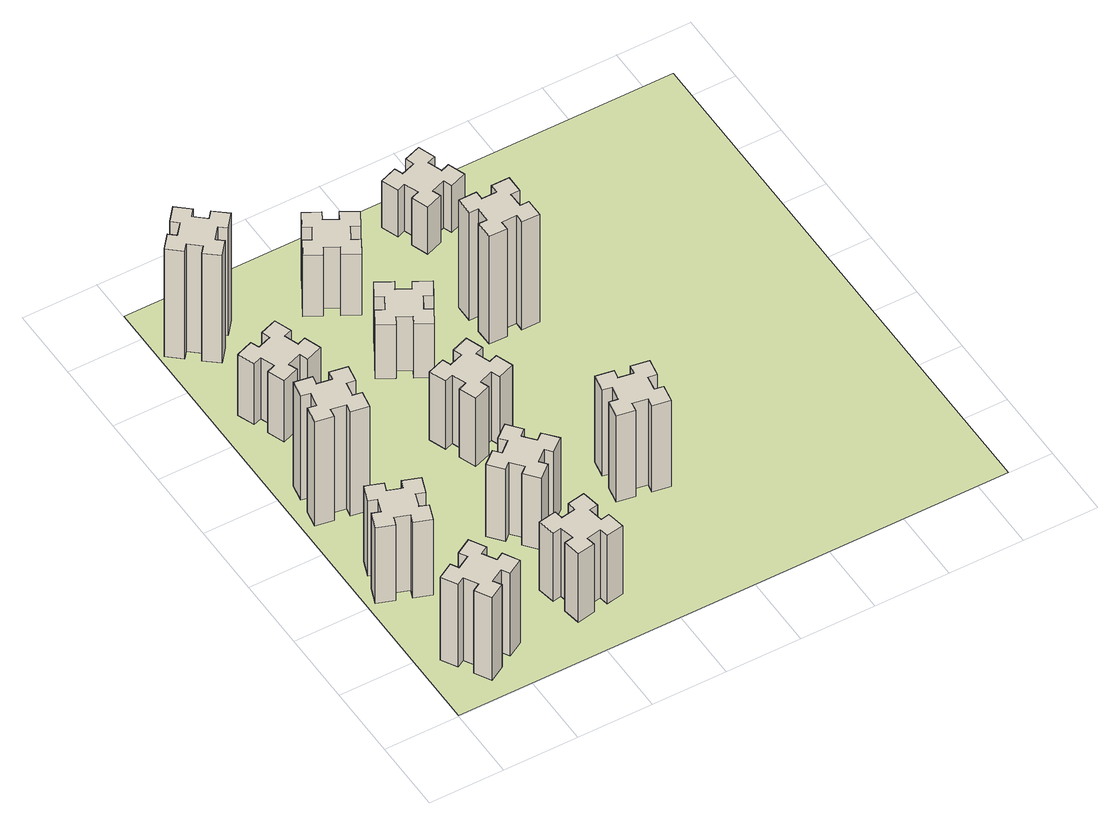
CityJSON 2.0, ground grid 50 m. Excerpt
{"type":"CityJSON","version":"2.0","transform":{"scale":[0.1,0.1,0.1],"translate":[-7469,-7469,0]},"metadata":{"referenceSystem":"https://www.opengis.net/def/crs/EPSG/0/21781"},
"CityObjects":{
"building1":{"type":"Building","attributes":{"class":"1000","function":"1000","usage":"1000","yearOfConstruction":2016,"roofType":"1000","measuredHeight":69,"storeysAboveGround":30,"storeysBelowGround":0},"geometry":[{"type":"Solid","lod":"1","boundaries":[[[[0,1,2,3,4,5,6,7,8,9,10,11,12,13,14,15,16,17,18,19]],[[17,16,20,21]],[[16,15,22,20]],[[15,14,23,22]],[[14,13,24,23]],[[13,12,25,24]],[[12,11,26,25]],[[11,10,27,26]],[[10,9,28,27]],[[9,8,29,28]],[[8,7,30,29]],[[7,6,31,30]],[[6,5,32,31]],[[5,4,33,32]],[[4,3,34,33]],[[3,2,35,34]],[[2,1,36,35]],[[1,0,37,36]],[[0,19,38,37]],[[19,18,39,38]],[[18,17,21,39]],[[24,25,26,27,28,29,30,31,32,33,34,35,36,37,38,39,21,20,22,23]]]]}]},
"building2":{"type":"Building","attributes":{"class":"1000","function":"1000","usage":"1000","yearOfConstruction":2016,"roofType":"1000","measuredHeight":63,"storeysAboveGround":30,"storeysBelowGround":0},"geometry":[{"type":"Solid","lod":"1","boundaries":[[[[40,41,42,43,44,45,46,47,48,49,50,51,52,53,54,55,56,57,58,59]],[[57,56,60,61]],[[56,55,62,60]],[[55,54,63,62]],[[54,53,64,63]],[[53,52,65,64]],[[52,51,66,65]],[[51,50,67,66]],[[50,49,68,67]],[[49,48,69,68]],[[48,47,70,69]],[[47,46,71,70]],[[46,45,72,71]],[[45,44,73,72]],[[44,43,74,73]],[[43,42,75,74]],[[42,41,76,75]],[[41,40,77,76]],[[40,59,78,77]],[[59,58,79,78]],[[58,57,61,79]],[[64,65,66,67,68,69,70,71,72,73,74,75,76,77,78,79,61,60,62,63]]]]}]},
"building3":{"type":"Building","attributes":{"class":"1000","function":"1000","usage":"1000","yearOfConstruction":2016,"roofType":"1000","measuredHeight":87,"storeysAboveGround":30,"storeysBelowGround":0},"geometry":[{"type":"Solid","lod":"1","boundaries":[[[[80,81,82,83,84,85,86,87,88,89,90,91,92,93,94,95,96,97,98,99]],[[97,96,100,101]],[[96,95,102,100]],[[95,94,103,102]],[[94,93,104,103]],[[93,92,105,104]],[[92,91,106,105]],[[91,90,107,106]],[[90,89,108,107]],[[89,88,109,108]],[[88,87,110,109]],[[87,86,111,110]],[[86,85,112,111]],[[85,84,113,112]],[[84,83,114,113]],[[83,82,115,114]],[[82,81,116,115]],[[81,80,117,116]],[[80,99,118,117]],[[99,98,119,118]],[[98,97,101,119]],[[104,105,106,107,108,109,110,111,112,113,114,115,116,117,118,119,101,100,102,103]]]]}]},
"building4":{"type":"Building","attributes":{"class":"1000","function":"1000","usage":"1000","yearOfConstruction":2016,"roofType":"1000","measuredHeight":51,"storeysAboveGround":30,"storeysBelowGround":0},"geometry":[{"type":"Solid","lod":"1","boundaries":[[[[120,121,122,123,124,125,126,127,128,129,130,131,132,133,134,135,136,137,138,139]],[[137,136,140,141]],[[136,135,142,140]],[[135,134,143,142]],[[134,133,144,143]],[[133,132,145,144]],[[132,131,146,145]],[[131,130,147,146]],[[130,129,148,147]],[[129,128,149,148]],[[128,127,150,149]],[[127,126,151,150]],[[126,125,152,151]],[[125,124,153,152]],[[124,123,154,153]],[[123,122,155,154]],[[122,121,156,155]],[[121,120,157,156]],[[120,139,158,157]],[[139,138,159,158]],[[138,137,141,159]],[[144,145,146,147,148,149,150,151,152,153,154,155,156,157,158,159,141,140,142,143]]]]}]},
"building5":{"type":"Building","attributes":{"class":"1000","function":"1000","usage":"1000","yearOfConstruction":2016,"roofType":"1000","measuredHeight":57,"storeysAboveGround":30,"storeysBelowGround":0},"geometry":[{"type":"Solid","lod":"1","boundaries":[[[[160,161,162,163,164,165,166,167,168,169,170,171,172,173,174,175,176,177,178,179]],[[177,176,180,181]],[[176,175,182,180]],[[175,174,183,182]],[[174,173,184,183]],[[173,172,185,184]],[[172,171,186,185]],[[171,170,187,186]],[[170,169,188,187]],[[169,168,189,188]],[[168,167,190,189]],[[167,166,191,190]],[[166,165,192,191]],[[165,164,193,192]],[[164,163,194,193]],[[163,162,195,194]],[[162,161,196,195]],[[161,160,197,196]],[[160,179,198,197]],[[179,178,199,198]],[[178,177,181,199]],[[184,185,186,187,188,189,190,191,192,193,194,195,196,197,198,199,181,180,182,183]]]]}]},
"building6":{"type":"Building","attributes":{"class":"1000","function":"1000","usage":"1000","yearOfConstruction":2016,"roofType":"1000","measuredHeight":90,"storeysAboveGround":30,"storeysBelowGround":0},"geometry":[{"type":"Solid","lod":"1","boundaries":[[[[200,201,202,203,204,205,206,207,208,209,210,211,212,213,214,215,216,217,218,219]],[[217,216,220,221]],[[216,215,222,220]],[[215,214,223,222]],[[214,213,224,223]],[[213,212,225,224]],[[212,211,226,225]],[[211,210,227,226]],[[210,209,228,227]],[[209,208,229,228]],[[208,207,230,229]],[[207,206,231,230]],[[206,205,232,231]],[[205,204,233,232]],[[204,203,234,233]],[[203,202,235,234]],[[202,201,236,235]],[[201,200,237,236]],[[200,219,238,237]],[[219,218,239,238]],[[218,217,221,239]],[[224,225,226,227,228,229,230,231,232,233,234,235,236,237,238,239,221,220,222,223]]]]}]},
"building7":{"type":"Building","attributes":{"class":"1000","function":"1000","usage":"1000","yearOfConstruction":2016,"roofType":"1000","measuredHeight":60,"storeysAboveGround":30,"storeysBelowGround":0},"geometry":[{"type":"Solid","lod":"1","boundaries":[[[[240,241,242,243,244,245,246,247,248,249,250,251,252,253,254,255,256,257,258,259]],[[257,256,260,261]],[[256,255,262,260]],[[255,254,263,262]],[[254,253,264,263]],[[253,252,265,264]],[[252,251,266,265]],[[251,250,267,266]],[[250,249,268,267]],[[249,248,269,268]],[[248,247,270,269]],[[247,246,271,270]],[[246,245,272,271]],[[245,244,273,272]],[[244,243,274,273]],[[243,242,275,274]],[[242,241,276,275]],[[241,240,277,276]],[[240,259,278,277]],[[259,258,279,278]],[[258,257,261,279]],[[264,265,266,267,268,269,270,271,272,273,274,275,276,277,278,279,261,260,262,263]]]]}]},
"building8":{"type":"Building","attributes":{"class":"1000","function":"1000","usage":"1000","yearOfConstruction":2016,"roofType":"1000","measuredHeight":57,"storeysAboveGround":30,"storeysBelowGround":0},"geometry":[{"type":"Solid","lod":"1","boundaries":[[[[280,281,282,283,284,285,286,287,288,289,290,291,292,293,294,295,296,297,298,299]],[[297,296,300,301]],[[296,295,302,300]],[[295,294,303,302]],[[294,293,304,303]],[[293,292,305,304]],[[292,291,306,305]],[[291,290,307,306]],[[290,289,308,307]],[[289,288,309,308]],[[288,287,310,309]],[[287,286,311,310]],[[286,285,312,311]],[[285,284,313,312]],[[284,283,314,313]],[[283,282,315,314]],[[282,281,316,315]],[[281,280,317,316]],[[280,299,318,317]],[[299,298,319,318]],[[298,297,301,319]],[[304,305,306,307,308,309,310,311,312,313,314,315,316,317,318,319,301,300,302,303]]]]}]},
"building9":{"type":"Building","attributes":{"class":"1000","function":"1000","usage":"1000","yearOfConstruction":2016,"roofType":"1000","measuredHeight":45,"storeysAboveGround":30,"storeysBelowGround":0},"geometry":[{"type":"Solid","lod":"1","boundaries":[[[[320,321,322,323,324,325,326,327,328,329,330,331,332,333,334,335,336,337,338,339]],[[337,336,340,341]],[[336,335,342,340]],[[335,334,343,342]],[[334,333,344,343]],[[333,332,345,344]],[[332,331,346,345]],[[331,330,347,346]],[[330,329,348,347]],[[329,328,349,348]],[[328,327,350,349]],[[327,326,351,350]],[[326,325,352,351]],[[325,324,353,352]],[[324,323,354,353]],[[323,322,355,354]],[[322,321,356,355]],[[321,320,357,356]],[[320,339,358,357]],[[339,338,359,358]],[[338,337,341,359]],[[344,345,346,347,348,349,350,351,352,353,354,355,356,357,358,359,341,340,342,343]]]]}]},
"building10":{"type":"Building","attributes":{"class":"1000","function":"1000","usage":"1000","yearOfConstruction":2016,"roofType":"1000","measuredHeight":51,"storeysAboveGround":30,"storeysBelowGround":0},"geometry":[{"type":"Solid","lod":"1","boundaries":[[[[360,361,362,363,364,365,366,367,368,369,370,371,372,373,374,375,376,377,378,379]],[[377,376,380,381]],[[376,375,382,380]],[[375,374,383,382]],[[374,373,384,383]],[[373,372,385,384]],[[372,371,386,385]],[[371,370,387,386]],[[370,369,388,387]],[[369,368,389,388]],[[368,367,390,389]],[[367,366,391,390]],[[366,365,392,391]],[[365,364,393,392]],[[364,363,394,393]],[[363,362,395,394]],[[362,361,396,395]],[[361,360,397,396]],[[360,379,398,397]],[[379,378,399,398]],[[378,377,381,399]],[[384,385,386,387,388,389,390,391,392,393,394,395,396,397,398,399,381,380,382,383]]]]}]},
"building11":{"type":"Building","attributes":{"class":"1000","function":"1000","usage":"1000","yearOfConstruction":2016,"roofType":"1000","measuredHeight":72,"storeysAboveGround":30,"storeysBelowGround":0},"geometry":[{"type":"Solid","lod":"1","boundaries":[[[[400,401,402,403,404,405,406,407,408,409,410,411,412,413,414,415,416,417,418,419]],[[417,416,420,421]],[[416,415,422,420]],[[415,414,423,422]],[[414,413,424,423]],[[413,412,425,424]],[[412,411,426,425]],[[411,410,427,426]],[[410,409,428,427]],[[409,408,429,428]],[[408,407,430,429]],[[407,406,431,430]],[[406,405,432,431]],[[405,404,433,432]],[[404,403,434,433]],[[403,402,435,434]],[[402,401,436,435]],[[401,400,437,436]],[[400,419,438,437]],[[419,418,439,438]],[[418,417,421,439]],[[424,425,426,427,428,429,430,431,432,433,434,435,436,437,438,439,421,420,422,423]]]]}]},
"building12":{"type":"Building","attributes":{"class":"1000","function":"1000","usage":"1000","yearOfConstruction":2016,"roofType":"1000","measuredHeight":90,"storeysAboveGround":30,"storeysBelowGround":0},"geometry":[{"type":"Solid","lod":"1","boundaries":[[[[440,441,442,443,444,445,446,447,448,449,450,451,452,453,454,455,456,457,458,459]],[[457,456,460,461]],[[456,455,462,460]],[[455,454,463,462]],[[454,453,464,463]],[[453,452,465,464]],[[452,451,466,465]],[[451,450,467,466]],[[450,449,468,467]],[[449,448,469,468]],[[448,447,470,469]],[[447,446,471,470]],[[446,445,472,471]],[[445,444,473,472]],[[444,443,474,473]],[[443,442,475,474]],[[442,441,476,475]],[[441,440,477,476]],[[440,459,478,477]],[[459,458,479,478]],[[458,457,461,479]],[[464,465,466,467,468,469,470,471,472,473,474,475,476,477,478,479,461,460,462,463]]]]}]},
"building13":{"type":"Building","attributes":{"class":"1000","function":"1000","usage":"1000","yearOfConstruction":2016,"roofType":"1000","measuredHeight":39,"storeysAboveGround":30,"storeysBelowGround":0},"geometry":[{"type":"Solid","lod":"1","boundaries":[[[[480,481,482,483,484,485,486,487,488,489,490,491,492,493,494,495,496,497,498,499]],[[497,496,500,501]],[[496,495,502,500]],[[495,494,503,502]],[[494,493,504,503]],[[493,492,505,504]],[[492,491,506,505]],[[491,490,507,506]],[[490,489,508,507]],[[489,488,509,508]],[[488,487,510,509]],[[487,486,511,510]],[[486,485,512,511]],[[485,484,513,512]],[[484,483,514,513]],[[483,482,515,514]],[[482,481,516,515]],[[481,480,517,516]],[[480,499,518,517]],[[499,498,519,518]],[[498,497,501,519]],[[504,505,506,507,508,509,510,511,512,513,514,515,516,517,518,519,501,500,502,503]]]]}]},
"landuse1":{"type":"LandUse","attributes":{"name":"plot1","function":"1010"},"geometry":[{"type":"MultiSurface","lod":"1","boundaries":[[[520,521,522,523]]]}]}
},
"vertices":[
[255,364,0],[305,277,0],[253,247,0],[313,143,0],[417,203,0],[387,255,0],[474,305,0],[504,253,0],[608,313,0],[548,417,0],[496,387,0],[446,474,0],[498,504,0],[438,608,0],[334,548,0],[364,496,0],[277,446,0],[247,498,0],[143,438,0],[203,334,0],[277,446,690],[247,498,690],[364,496,690],[334,548,690],[438,608,690],[498,504,690],[446,474,690],[496,387,690],[548,417,690],[608,313,690],[504,253,690],[474,305,690],[387,255,690],[417,203,690],[313,143,690],[253,247,690],[305,277,690],[255,364,690],[203,334,690],[143,438,690],
[189,1200,0],[155,1106,0],[99,1127,0],[57,1014,0],[170,973,0],[191,1029,0],[285,995,0],[264,939,0],[377,897,0],[418,1010,0],[362,1031,0],[396,1125,0],[452,1104,0],[493,1217,0],[380,1258,0],[360,1202,0],[266,1236,0],[287,1292,0],[174,1333,0],[133,1220,0],[266,1236,630],[287,1292,630],[360,1202,630],[380,1258,630],[493,1217,630],[452,1104,630],[396,1125,630],[362,1031,630],[418,1010,630],[377,897,630],[264,939,630],[285,995,630],[191,1029,630],[170,973,630],[57,1014,630],[99,1127,630],[155,1106,630],[189,1200,630],[133,1220,630],[174,1333,630],
[176,1924,0],[158,1825,0],[99,1836,0],[78,1717,0],[197,1697,0],[207,1756,0],[305,1738,0],[295,1679,0],[413,1658,0],[434,1777,0],[375,1787,0],[392,1885,0],[451,1875,0],[472,1993,0],[354,2014,0],[344,1955,0],[245,1972,0],[256,2031,0],[137,2052,0],[117,1934,0],[245,1972,870],[256,2031,870],[344,1955,870],[354,2014,870],[472,1993,870],[451,1875,870],[392,1885,870],[375,1787,870],[434,1777,870],[413,1658,870],[295,1679,870],[305,1738,870],[207,1756,870],[197,1697,870],[78,1717,870],[99,1836,870],[158,1825,870],[176,1924,870],[117,1934,870],[137,2052,870],
[385,2716,0],[291,2682,0],[270,2738,0],[157,2697,0],[199,2584,0],[255,2605,0],[289,2511,0],[233,2490,0],[274,2377,0],[387,2419,0],[366,2475,0],[460,2509,0],[480,2453,0],[593,2494,0],[552,2607,0],[496,2586,0],[462,2680,0],[518,2700,0],[477,2813,0],[364,2772,0],[462,2680,510],[518,2700,510],[496,2586,510],[552,2607,510],[593,2494,510],[480,2453,510],[460,2509,510],[366,2475,510],[387,2419,510],[274,2377,510],[233,2490,510],[289,2511,510],[255,2605,510],[199,2584,510],[157,2697,510],[270,2738,510],[291,2682,510],[385,2716,510],[364,2772,510],[477,2813,510],
[1085,358,0],[1184,376,0],[1194,317,0],[1312,337,0],[1291,456,0],[1232,445,0],[1215,544,0],[1274,554,0],[1253,672,0],[1135,651,0],[1145,592,0],[1047,575,0],[1037,634,0],[918,613,0],[939,495,0],[998,505,0],[1016,407,0],[957,397,0],[977,278,0],[1096,299,0],[1016,407,570],[957,397,570],[998,505,570],[939,495,570],[918,613,570],[1037,634,570],[1047,575,570],[1145,592,570],[1135,651,570],[1253,672,570],[1274,554,570],[1215,544,570],[1232,445,570],[1291,456,570],[1312,337,570],[1194,317,570],[1184,376,570],[1085,358,570],[1096,299,570],[977,278,570],
[384,3387,0],[308,3452,0],[346,3498,0],[254,3575,0],[177,3483,0],[223,3444,0],[159,3368,0],[113,3406,0],[36,3314,0],[128,3237,0],[166,3283,0],[243,3219,0],[204,3173,0],[296,3096,0],[373,3188,0],[327,3226,0],[392,3303,0],[438,3264,0],[515,3356,0],[423,3433,0],[392,3303,900],[438,3264,900],[327,3226,900],[373,3188,900],[296,3096,900],[204,3173,900],[243,3219,900],[166,3283,900],[128,3237,900],[36,3314,900],[113,3406,900],[159,3368,900],[223,3444,900],[177,3483,900],[254,3575,900],[346,3498,900],[308,3452,900],[384,3387,900],[423,3433,900],[515,3356,900],
[1148,999,0],[1224,1063,0],[1263,1017,0],[1355,1094,0],[1278,1186,0],[1232,1148,0],[1167,1224,0],[1213,1263,0],[1136,1355,0],[1044,1278,0],[1083,1232,0],[1006,1167,0],[968,1213,0],[876,1136,0],[953,1044,0],[999,1083,0],[1063,1006,0],[1017,968,0],[1094,876,0],[1186,953,0],[1063,1006,600],[1017,968,600],[999,1083,600],[953,1044,600],[876,1136,600],[968,1213,600],[1006,1167,600],[1083,1232,600],[1044,1278,600],[1136,1355,600],[1213,1263,600],[1167,1224,600],[1232,1148,600],[1278,1186,600],[1355,1094,600],[1263,1017,600],[1224,1063,600],[1148,999,600],[1186,953,600],[1094,876,600],
[1336,1846,0],[1302,1940,0],[1358,1960,0],[1317,2073,0],[1204,2032,0],[1225,1976,0],[1131,1942,0],[1110,1998,0],[997,1957,0],[1039,1844,0],[1095,1865,0],[1129,1771,0],[1073,1750,0],[1114,1637,0],[1227,1679,0],[1206,1735,0],[1300,1769,0],[1320,1713,0],[1433,1754,0],[1392,1867,0],[1300,1769,570],[1320,1713,570],[1206,1735,570],[1227,1679,570],[1114,1637,570],[1073,1750,570],[1129,1771,570],[1095,1865,570],[1039,1844,570],[997,1957,570],[1110,1998,570],[1131,1942,570],[1225,1976,570],[1204,2032,570],[1317,2073,570],[1358,1960,570],[1302,1940,570],[1336,1846,570],[1392,1867,570],[1433,1754,570],
[1117,2525,0],[1204,2475,0],[1174,2423,0],[1278,2363,0],[1338,2467,0],[1286,2497,0],[1336,2584,0],[1388,2554,0],[1448,2658,0],[1344,2718,0],[1314,2666,0],[1227,2716,0],[1257,2768,0],[1153,2828,0],[1093,2724,0],[1145,2694,0],[1095,2607,0],[1043,2637,0],[983,2533,0],[1087,2473,0],[1095,2607,450],[1043,2637,450],[1145,2694,450],[1093,2724,450],[1153,2828,450],[1257,2768,450],[1227,2716,450],[1314,2666,450],[1344,2718,450],[1448,2658,450],[1388,2554,450],[1336,2584,450],[1286,2497,450],[1338,2467,450],[1278,2363,450],[1174,2423,450],[1204,2475,450],[1117,2525,450],[1087,2473,450],[983,2533,450],
[1214,3306,0],[1127,3356,0],[1157,3408,0],[1053,3468,0],[993,3364,0],[1045,3334,0],[995,3247,0],[943,3277,0],[883,3173,0],[987,3113,0],[1017,3165,0],[1104,3115,0],[1074,3063,0],[1178,3003,0],[1238,3107,0],[1186,3137,0],[1236,3224,0],[1288,3194,0],[1348,3298,0],[1244,3358,0],[1236,3224,510],[1288,3194,510],[1186,3137,510],[1238,3107,510],[1178,3003,510],[1074,3063,510],[1104,3115,510],[1017,3165,510],[987,3113,510],[883,3173,510],[943,3277,510],[995,3247,510],[1045,3334,510],[993,3364,510],[1053,3468,510],[1157,3408,510],[1127,3356,510],[1214,3306,510],[1244,3358,510],[1348,3298,510],
[1924,1215,0],[1825,1232,0],[1836,1291,0],[1717,1312,0],[1697,1194,0],[1756,1184,0],[1738,1085,0],[1679,1096,0],[1658,977,0],[1777,957,0],[1787,1016,0],[1885,998,0],[1875,939,0],[1993,918,0],[2014,1037,0],[1955,1047,0],[1972,1145,0],[2031,1135,0],[2052,1253,0],[1934,1274,0],[1972,1145,720],[2031,1135,720],[1955,1047,720],[2014,1037,720],[1993,918,720],[1875,939,720],[1885,998,720],[1787,1016,720],[1777,957,720],[1658,977,720],[1679,1096,720],[1738,1085,720],[1756,1184,720],[1697,1194,720],[1717,1312,720],[1836,1291,720],[1825,1232,720],[1924,1215,720],[1934,1274,720],[2052,1253,720],
[1905,2705,0],[1805,2705,0],[1805,2765,0],[1685,2765,0],[1685,2645,0],[1745,2645,0],[1745,2545,0],[1685,2545,0],[1685,2425,0],[1805,2425,0],[1805,2485,0],[1905,2485,0],[1905,2425,0],[2025,2425,0],[2025,2545,0],[1965,2545,0],[1965,2645,0],[2025,2645,0],[2025,2765,0],[1905,2765,0],[1965,2645,900],[2025,2645,900],[1965,2545,900],[2025,2545,900],[2025,2425,900],[1905,2425,900],[1905,2485,900],[1805,2485,900],[1805,2425,900],[1685,2425,900],[1685,2545,900],[1745,2545,900],[1745,2645,900],[1685,2645,900],[1685,2765,900],[1805,2765,900],[1805,2705,900],[1905,2705,900],[1905,2765,900],[2025,2765,900],
[1865,3556,0],[1771,3522,0],[1750,3578,0],[1637,3537,0],[1679,3424,0],[1735,3445,0],[1769,3351,0],[1713,3330,0],[1754,3217,0],[1867,3259,0],[1846,3315,0],[1940,3349,0],[1960,3293,0],[2073,3334,0],[2032,3447,0],[1976,3426,0],[1942,3520,0],[1998,3540,0],[1957,3653,0],[1844,3612,0],[1942,3520,390],[1998,3540,390],[1976,3426,390],[2032,3447,390],[2073,3334,390],[1960,3293,390],[1940,3349,390],[1846,3315,390],[1867,3259,390],[1754,3217,390],[1713,3330,390],[1769,3351,390],[1735,3445,390],[1679,3424,390],[1637,3537,390],[1750,3578,390],[1771,3522,390],[1865,3556,390],[1844,3612,390],[1957,3653,390],
[5,3705,0],[3705,3705,0],[3705,5,0],[5,5,0]
]}
